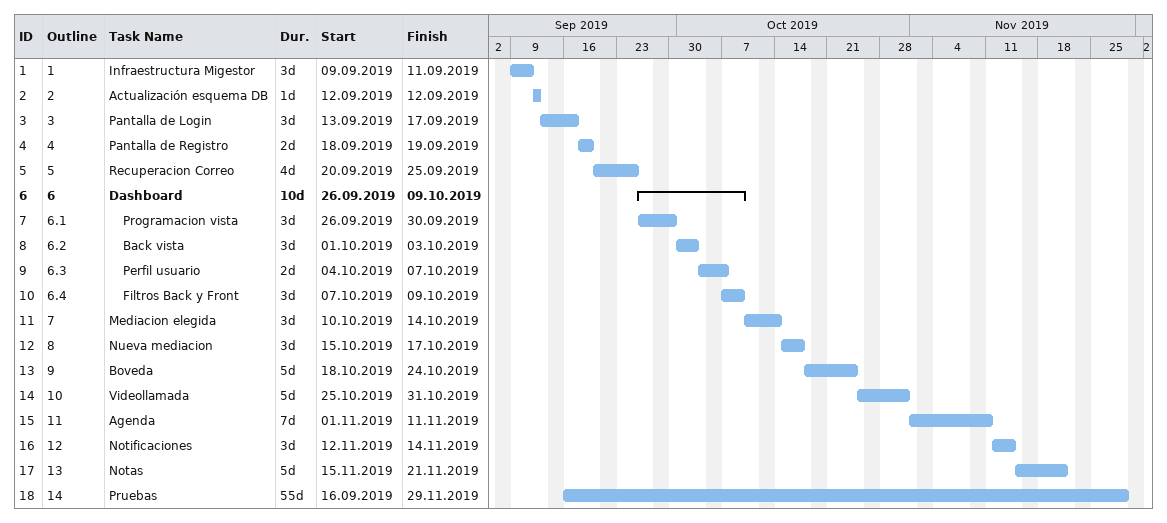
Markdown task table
| ID | WBS | Task | Duration | Start | Finish |
|---|---|---|---|---|---|
| 1 | 1 | Infraestructura Migestor | 3d | 2019-09-09 | 2019-09-11 |
| 2 | 2 | Actualización esquema DB | 1d | 2019-09-12 | 2019-09-12 |
| 3 | 3 | Pantalla de Login | 3d | 2019-09-13 | 2019-09-17 |
| 4 | 4 | Pantalla de Registro | 2d | 2019-09-18 | 2019-09-19 |
| 5 | 5 | Recuperacion Correo | 4d | 2019-09-20 | 2019-09-25 |
| 6 | 6 | **Dashboard** | 10d | 2019-09-26 | 2019-10-09 |
| 7 | 6.1 | Programacion vista | 3d | 2019-09-26 | 2019-09-30 |
| 8 | 6.2 | Back vista | 3d | 2019-10-01 | 2019-10-03 |
| 9 | 6.3 | Perfil usuario | 2d | 2019-10-04 | 2019-10-07 |
| 10 | 6.4 | Filtros Back y Front | 3d | 2019-10-07 | 2019-10-09 |
| 11 | 7 | Mediacion elegida | 3d | 2019-10-10 | 2019-10-14 |
| 12 | 8 | Nueva mediacion | 3d | 2019-10-15 | 2019-10-17 |
| 13 | 9 | Boveda | 5d | 2019-10-18 | 2019-10-24 |
| 14 | 10 | Videollamada | 5d | 2019-10-25 | 2019-10-31 |
| 15 | 11 | Agenda | 7d | 2019-11-01 | 2019-11-11 |
| 16 | 12 | Notificaciones | 3d | 2019-11-12 | 2019-11-14 |
| 17 | 13 | Notas | 5d | 2019-11-15 | 2019-11-21 |
| 18 | 14 | Pruebas | 55d | 2019-09-16 | 2019-11-29 |
